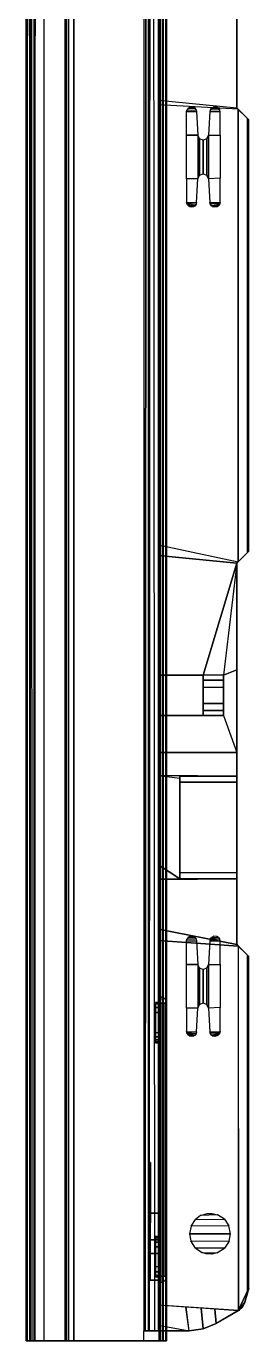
# Model space of a CAD drawing. Header units: inches. Extents: x 0 to 232, y 0 to 393.
# Drawn here: x 0 to 33.3, y 0 to 196.6 of the extents above; entities that cross this region are included whole.
import ezdxf

# ---------------------------------------------------------------- set-up
doc = ezdxf.new("R2010")
doc.units = ezdxf.units.IN
doc.header["$MEASUREMENT"] = 0
doc.layers.add('Layer1', color=4, linetype='CONTINUOUS')

msp = doc.modelspace()

# ---------------------------------------------------------------- linework, layer by layer
at = {"layer": 'Layer1'}
for points in [[(0, 390.2, 6.95), (0, 390.2, 0.65), (0, 0, 0.65), (0, 0, 6.95)], [(0, 0, 0.65), (0.18, 0, 0.21), (0.19, 390.2, 0.19), (0, 390.2, 0.65)], [(0.19, 390.2, 0.19), (0.44, 390.2, 0.03), (0.5, 0, 0.02), (0.18, 0, 0.21)], [(0.5, 0, 0.02), (0.87, 0, 0.04), (0.8, 390.2, 0.02), (0.44, 390.2, 0.03)], [(0.64, 390.2, 34.67), (5.84, 390.2, 186.2), (5.84, 0, 186.2), (0.64, 0, 34.87)], [(0.8, 390.2, 0.02), (1.12, 390.2, 0.2), (1.11, 0, 0.19), (0.87, 0, 0.04)], [(1.11, 0, 0.19), (1.3, 0, 0.65), (1.3, 390.2, 0.65), (1.12, 390.2, 0.2)], [(1.35, 390.2, 6.95), (1.3, 390.2, 0.64), (1.3, 0, 0.64), (1.3, 0, 6.95)], [(1.3, 0, 6.95), (2.7, 0, 6.95), (2.7, 390.2, 6.95), (1.35, 390.2, 6.95)], [(6, 0, 190.94), (5.84, 0, 186.2), (5.84, 390.2, 186.2), (6, 390.2, 190.94)], [(6.34, 0, 191.69), (6, 0, 190.94), (6, 390.2, 190.94), (6.34, 390.2, 191.69)], [(7.1, 390.2, 192), (6.34, 390.2, 191.69), (6.34, 0, 191.69), (7.1, 0, 192)], [(18.3, 379, 24), (18.3, 379, 9.8), (18.3, 1.5, 9.8), (18.3, 1.5, 24)], [(19.9, 374, 192), (7.1, 373.95, 192), (7.1, 0, 192), (19.9, 0, 192)], [(20.1, 374, 24), (18.3, 374, 24), (18.3, 1.5, 24), (20.1, 1.5, 24)], [(19.9, 0, 192), (20.45, 0, 191.85), (20.45, 374, 191.85), (19.9, 374, 192)], [(20.55, 374, 24.12), (20.1, 374, 24), (20.1, 0, 24), (20.54, 0, 24.12)], [(20.45, 374, 191.85), (20.85, 374, 191.45), (20.84, 0, 191.47), (20.45, 0, 191.85)], [(20.86, 0, 24.43), (20.54, 0, 24.12), (20.55, 374, 24.12), (20.88, 374, 24.45)], [(20.84, 0, 191.47), (21, 0, 190.9), (21, 374, 190.9), (20.85, 374, 191.45)], [(21, 374, 24.9), (20.88, 374, 24.45), (20.86, 0, 24.43), (21, 0, 24.9)], [(21, 0, 24.9), (21, 374, 24.9), (21, 374, 190.9), (21, 0, 190.9)], [(18.3, 369.5, 7.6), (17.6, 369.5, 7.6), (17.6, 1.5, 7.6), (18.3, 1.5, 7.6)], [(18, 369.5, 6.71), (17.6, 369.5, 7.6), (17.6, 1.5, 7.6), (17.82, 1.5, 6.9)], [(18, 369.5, 6.71), (17.82, 1.5, 6.9), (18.43, 1.5, 6.46), (18.61, 369.5, 6.42)], [(18.3, 1.5, 7.6), (18.3, 1.5, 9.8), (18.3, 369.5, 9.8), (18.3, 369.5, 7.6)], [(19.18, 1.5, 6.46), (18.43, 1.5, 6.46), (18.61, 369.5, 6.42), (18.93, 369.5, 6.41)], [(19.77, 369.5, 6.9), (18.93, 369.5, 6.41), (19.18, 1.5, 6.46), (19.77, 1.5, 6.9)], [(31.5, 218.5, 7.6), (19.77, 219.19, 6.9), (19.77, 185.5, 6.9), (31.5, 184.37, 7.6)], [(31.5, 219.06, 7.6), (31.5, 218.73, 6.9), (31.5, 184.37, 6.9), (31.5, 184.37, 7.6)], [(31.71, 184.16, 7.6), (19.77, 184.8, 6.9), (19.77, 185.5, 6.9), (31.5, 184.37, 7.6)], [(31.71, 184.16, 7.6), (19.77, 184.8, 6.9), (19.77, 119.02, 6.9), (31.71, 116.46, 7.6)], [(25.43, 184.08, 7.6), (25.5, 183.79, 7.6), (24, 183.75, 7.6), (24.05, 184.02, 7.6)], [(25.7, 180.25, 7.6), (24, 180.25, 7.6), (24, 183.75, 7.6), (25.5, 183.79, 7.6)], [(25.26, 184.3, 7.6), (24.22, 184.28, 7.6), (24.05, 184.02, 7.6), (25.43, 184.08, 7.6)], [(25.26, 184.3, 7.6), (24.96, 184.47, 7.6), (24.55, 184.47, 7.6), (24.22, 184.28, 7.6)], [(29, 183.75, 7.6), (27.5, 183.79, 7.6), (27.3, 180.25, 7.6), (29, 180.25, 7.6)], [(27.58, 184.08, 7.6), (27.5, 183.79, 7.6), (29, 183.75, 7.6), (28.96, 184, 7.6)], [(27.74, 184.3, 7.6), (28.78, 184.28, 7.6), (28.96, 184, 7.6), (27.58, 184.08, 7.6)], [(28.78, 184.28, 7.6), (28.5, 184.46, 7.6), (28.07, 184.48, 7.6), (27.74, 184.3, 7.6)], [(31.5, 184.37, 6.9), (31.59, 184.28, 6.9), (31.71, 184.16, 7.6), (31.5, 184.37, 7.6)], [(31.71, 184.16, 7.6), (33.3, 182.57, 7.02), (33.06, 182.81, 6.36), (31.59, 184.28, 6.9)], [(31.71, 184.16, 7.6), (31.71, 116.46, 7.6), (33.3, 118.05, 7.02), (33.3, 182.57, 7.02)], [(33.3, 182.57, 7.02), (33.06, 182.81, 6.36), (33.06, 117.81, 6.36), (33.3, 118.05, 7.02)], [(25.7, 180.25, 7.6), (25.7, 173.75, 7.6), (24, 173.75, 7.6), (24, 180.25, 7.6)], [(25.95, 179.72, 7.6), (25.7, 180.25, 7.6), (25.7, 173.75, 7.6), (25.95, 174.28, 7.6)], [(25.95, 174.28, 7.6), (26.5, 174.5, 7.6), (26.5, 179.5, 7.6), (25.95, 179.72, 7.6)], [(27.05, 179.72, 7.6), (26.5, 179.5, 7.6), (26.5, 174.5, 7.6), (27.05, 174.28, 7.6)], [(27.3, 173.75, 7.6), (27.05, 174.28, 7.6), (27.05, 179.72, 7.6), (27.3, 180.25, 7.6)], [(27.3, 173.75, 7.6), (27.3, 180.25, 7.6), (29, 180.25, 7.6), (29, 173.84, 7.6)], [(25.7, 173.75, 7.6), (24, 173.75, 7.6), (24, 170.25, 7.6), (25.5, 170.21, 7.6)], [(27.5, 170.21, 7.6), (29, 170.25, 7.6), (29, 173.84, 7.6), (27.3, 173.75, 7.6)], [(25.5, 170.21, 7.6), (25.43, 169.93, 7.6), (24.03, 170.05, 7.6), (24, 170.25, 7.6)], [(25.43, 169.93, 7.6), (25.26, 169.7, 7.6), (24.11, 169.87, 7.6), (24.03, 170.05, 7.6)], [(25.26, 169.7, 7.6), (24.99, 169.54, 7.6), (24.26, 169.68, 7.6), (24.11, 169.87, 7.6)], [(24.99, 169.54, 7.6), (24.75, 169.5, 7.6), (24.46, 169.56, 7.6), (24.26, 169.68, 7.6)], [(29, 170.25, 7.6), (28.97, 170.03, 7.6), (27.54, 170, 7.6), (27.5, 170.21, 7.6)], [(27.74, 169.7, 7.6), (27.54, 170, 7.6), (28.97, 170.03, 7.6), (28.9, 169.87, 7.6)], [(28.9, 169.87, 7.6), (28.78, 169.72, 7.6), (27.95, 169.56, 7.6), (27.74, 169.7, 7.6)], [(28.78, 169.72, 7.6), (28.57, 169.57, 7.6), (28.25, 169.5, 7.6), (27.95, 169.56, 7.6)], [(31.71, 116.46, 7.6), (31.5, 116.25, 7.6), (19.77, 117.44, 6.9), (19.77, 119.02, 6.9)], [(31.71, 116.46, 7.6), (33.3, 118.05, 7.02), (33.06, 117.81, 6.36), (31.59, 116.33, 6.9)], [(26.5, 99.5, 6.9), (19.77, 99.5, 6.9), (19.77, 117.44, 6.9), (31.5, 116.25, 7.6)], [(31.5, 116.25, 7.6), (29.5, 99.5, 6.9), (26.5, 99.5, 6.9)], [(29.5, 99.5, 6.9), (31.5, 100.34, 7.6), (31.5, 116.25, 7.6)], [(31.5, 116.25, 7.6), (31.71, 116.46, 7.6), (31.59, 116.33, 6.9), (31.5, 116.25, 6.9)], [(31.5, 116.25, 7.6), (31.5, 116.25, 6.9), (31.5, 84.77, 6.9), (31.5, 84.44, 7.6)], [(29.5, 93.5, 6.9), (31.5, 87.98, 7.6), (31.5, 100.34, 7.6), (29.5, 99.5, 6.9)], [(26.5, 93.5, 6.9), (19.77, 93.5, 6.9), (19.77, 99.5, 6.9), (26.5, 99.5, 6.9)], [(26.5, 98.76, 6.9), (26.5, 99.5, 6.9), (26.5, 98.76, 6.1)], [(26.5, 93.5, 6.9), (29.5, 93.5, 6.9), (29.5, 99.5, 6.9), (26.5, 99.5, 6.9)], [(29.5, 98.76, 6.1), (29.5, 99.5, 6.9), (26.5, 99.5, 6.9), (26.5, 98.76, 6.1)], [(26.5, 97.71, 5.8), (26.5, 98.76, 6.1), (26.5, 98.76, 6.9), (26.5, 97.72, 6.89)], [(26.5, 98.76, 6.1), (26.5, 97.71, 5.8), (29.5, 97.71, 5.8), (29.5, 98.76, 6.1)], [(29.5, 98.76, 6.9), (29.5, 99.5, 6.9), (29.5, 98.76, 6.1)], [(29.5, 98.76, 6.1), (29.5, 97.71, 5.8), (29.5, 97.71, 6.9), (29.5, 98.76, 6.9)], [(26.5, 95.29, 5.8), (26.5, 95.29, 6.9), (26.5, 97.72, 6.9), (26.5, 97.71, 5.8)], [(26.5, 95.29, 5.8), (26.5, 97.71, 5.8), (29.5, 97.71, 5.8), (29.5, 95.29, 5.8)], [(29.5, 95.29, 5.8), (29.5, 97.71, 5.8), (29.5, 97.71, 6.9), (29.5, 95.29, 6.9)], [(26.5, 95.29, 5.8), (26.5, 94.24, 6.1), (26.5, 94.24, 6.9), (26.5, 95.29, 6.9)], [(26.5, 94.24, 6.1), (26.5, 95.29, 5.8), (29.5, 95.29, 5.8), (29.5, 94.24, 6.1)], [(29.5, 94.24, 6.1), (29.5, 95.29, 5.8), (29.5, 95.29, 6.9), (29.5, 94.24, 6.9)], [(31.5, 87.98, 7.6), (19.77, 87.98, 6.9), (19.77, 93.5, 6.9), (29.5, 93.5, 6.9)], [(26.5, 94.24, 6.9), (26.5, 93.5, 6.9), (26.5, 94.24, 6.1)], [(26.5, 93.5, 6.9), (26.5, 94.24, 6.1), (29.5, 94.24, 6.1), (29.5, 93.5, 6.9)], [(29.5, 94.24, 6.9), (29.5, 93.5, 6.9), (29.5, 94.24, 6.1)], [(31.5, 84.44, 7.6), (19.77, 84.5, 6.9), (19.77, 87.98, 6.9), (31.5, 87.98, 7.6)], [(31.5, 84.44, 7.6), (31.5, 83.52, 6.5), (31.5, 83.84, 5.8), (31.5, 84.77, 6.9)], [(23, 84.44, 7.6), (19.77, 84.5, 6.9), (23, 84.12, 7.22)], [(23, 69.06, 7.6), (19.77, 71.16, 6.9), (19.77, 84.5, 6.9), (23, 84.5, 7.6)], [(23, 83.52, 6.5), (23, 84.44, 7.6), (31.5, 84.44, 7.6), (31.5, 83.52, 6.5)], [(23, 69.06, 7.6), (23, 69.98, 6.5), (23, 83.52, 6.5), (23, 84.44, 7.6)], [(23, 69.98, 6.5), (23, 83.52, 6.5), (31.5, 83.52, 6.5), (31.5, 69.98, 6.5)], [(31.5, 83.52, 6.5), (31.5, 83.84, 5.8), (31.5, 69.66, 5.8), (31.5, 69.98, 6.5)], [(23, 69.06, 7.6), (23.06, 69.01, 7.1), (19.77, 69.01, 6.9), (19.77, 71.16, 6.9)], [(31.5, 59.25, 7.6), (19.77, 61.54, 6.9), (19.77, 68.99, 6.9), (31.5, 69.06, 7.6)], [(23, 69.98, 6.5), (23, 69.06, 7.6), (31.5, 69.06, 7.6), (31.5, 69.98, 6.5)], [(23, 69.06, 7.6), (23.06, 69.01, 7.1), (31.5, 69.06, 7.6), (23, 69.06, 7.6)], [(31.5, 69.06, 7.6), (31.5, 68.73, 6.9), (31.5, 69.66, 5.8), (31.5, 69.98, 6.5)], [(31.5, 69.06, 7.6), (31.5, 68.73, 6.9), (31.5, 59.25, 6.9), (31.5, 59.25, 7.6)], [(31.71, 59.02, 7.6), (19.77, 59.84, 6.9), (19.77, 61.54, 6.9), (31.5, 59.25, 7.6)], [(31.71, 59.02, 7.6), (31.76, 4.51, 7.58), (19.77, 5.31, 6.9), (19.77, 59.84, 6.9)], [(25.43, 60.08, 7.6), (25.5, 59.79, 7.6), (24, 59.75, 7.6), (24.05, 60.02, 7.6)], [(25.7, 56.25, 7.6), (24, 56.25, 7.6), (24, 59.75, 7.6), (25.5, 59.79, 7.6)], [(25.26, 60.3, 7.6), (24.22, 60.28, 7.6), (24.05, 60.02, 7.6), (25.43, 60.08, 7.6)], [(25.26, 60.3, 7.6), (24.96, 60.47, 7.6), (24.55, 60.47, 7.6), (24.22, 60.28, 7.6)], [(29, 59.75, 7.6), (27.5, 59.79, 7.6), (27.3, 56.25, 7.6), (29, 56.25, 7.6)], [(27.58, 60.08, 7.6), (27.5, 59.79, 7.6), (29, 59.75, 7.6), (28.96, 60, 7.6)], [(27.74, 60.3, 7.6), (28.78, 60.28, 7.6), (28.96, 60, 7.6), (27.58, 60.08, 7.6)], [(28.78, 60.28, 7.6), (28.5, 60.46, 7.6), (28.07, 60.48, 7.6), (27.74, 60.3, 7.6)], [(31.71, 59.04, 7.6), (31.59, 59.16, 6.9), (31.5, 59.25, 6.9), (31.5, 59.25, 7.6)], [(33.3, 57.45, 7.02), (33.06, 57.69, 6.36), (31.59, 59.16, 6.9), (31.72, 59.03, 7.6)], [(33.3, 57.45, 7.02), (31.71, 59.04, 7.6), (31.71, 4.48, 7.6), (33.3, 7.87, 7.02)], [(33.3, 7.87, 7.02), (33.3, 57.45, 7.02), (33.06, 57.69, 6.36), (33.06, 6.98, 6.36)], [(25.7, 56.25, 7.6), (25.7, 49.75, 7.6), (24, 49.75, 7.6), (24, 56.25, 7.6)], [(25.95, 55.72, 7.6), (25.7, 56.25, 7.6), (25.7, 49.75, 7.6), (25.95, 50.28, 7.6)], [(25.95, 50.28, 7.6), (26.5, 50.5, 7.6), (26.5, 55.5, 7.6), (25.95, 55.72, 7.6)], [(27.05, 55.72, 7.6), (26.5, 55.5, 7.6), (26.5, 50.5, 7.6), (27.05, 50.28, 7.6)], [(27.3, 49.75, 7.6), (27.05, 50.28, 7.6), (27.05, 55.72, 7.6), (27.3, 56.25, 7.6)], [(27.3, 49.75, 7.6), (27.3, 56.25, 7.6), (29, 56.25, 7.6), (29, 49.84, 7.6)], [(20.15, 51.44, 47.34), (19.85, 51.44, 47.34), (19.85, 51.44, 66.14), (20.15, 51.44, 66.14)], [(20.15, 51.31, 66.63), (20.15, 51.44, 66.14), (19.85, 51.44, 66.14), (19.85, 51.31, 66.63)], [(20.15, 51.32, 46.85), (20.15, 51.44, 47.34), (19.85, 51.44, 47.34), (19.85, 51.31, 46.85)], [(20.15, 50.95, 46.49), (20.15, 51.32, 46.85), (19.85, 51.31, 46.85), (19.85, 50.95, 46.49)], [(19.85, 50.95, 66.99), (19.85, 51.31, 66.63), (20.15, 51.31, 66.63), (20.15, 50.96, 66.99)], [(20.55, 51.34, 66.14), (20.15, 51.44, 66.14), (20.15, 51.44, 47.34), (20.55, 51.34, 47.34)], [(20.84, 51.04, 47.34), (20.55, 51.34, 47.34), (20.55, 51.34, 66.14), (20.84, 51.05, 66.14)], [(19.85, 50.56, 44.84), (19.35, 50.56, 44.84), (19.35, 44.56, 44.84), (19.85, 44.56, 44.84)], [(19.85, 50.56, 46.84), (19.35, 50.56, 46.84), (19.35, 50.56, 44.84), (19.85, 50.56, 44.84)], [(19.35, 50.36, 47.59), (19.35, 50.56, 46.84), (19.85, 50.56, 46.84), (19.85, 50.36, 47.58)], [(19.35, 49.82, 48.13), (19.35, 50.36, 47.59), (19.85, 50.36, 47.58), (19.85, 49.82, 48.13)], [(19.35, 49.08, 48.34), (19.35, 49.82, 48.13), (19.85, 49.82, 48.13), (19.85, 49.06, 48.34)], [(20.15, 50.96, 66.99), (19.85, 50.95, 66.99), (19.85, 50.46, 67.12), (20.15, 50.46, 67.12)], [(20.15, 50.46, 46.35), (20.15, 50.95, 46.49), (19.85, 50.95, 46.49), (19.85, 50.46, 46.35)], [(19.85, 44.56, 46.35), (19.85, 44.56, 44.84), (19.85, 50.56, 44.84), (19.85, 50.56, 46.36)], [(20.15, 50.46, 67.12), (19.85, 50.46, 67.12), (19.85, 9.66, 67.12), (20.15, 9.66, 67.12)], [(20.15, 9.66, 46.35), (19.85, 9.66, 46.35), (19.85, 50.46, 46.35), (20.15, 50.46, 46.35)], [(20.55, 9.66, 67.01), (20.15, 9.66, 67.12), (20.15, 50.46, 67.12), (20.55, 50.46, 67.01)], [(20.55, 50.46, 46.46), (20.15, 50.46, 46.35), (20.15, 9.66, 46.35), (20.55, 9.66, 46.46)], [(20.84, 50.46, 66.72), (20.55, 50.46, 67.01), (20.55, 9.66, 67.01), (20.84, 9.66, 66.72)], [(20.84, 9.66, 46.75), (20.55, 9.66, 46.46), (20.55, 50.46, 46.46), (20.84, 50.46, 46.75)], [(20.95, 50.64, 66.14), (20.84, 51.05, 66.14), (20.84, 51.04, 47.34), (20.95, 50.64, 47.34)], [(20.95, 9.66, 66.32), (20.84, 9.66, 66.72), (20.84, 50.46, 66.72), (20.95, 50.46, 66.32)], [(20.95, 50.46, 47.15), (20.84, 50.46, 46.75), (20.84, 9.66, 46.75), (20.95, 9.66, 47.15)], [(20.95, 50.46, 66.32), (20.95, 50.46, 47.15), (20.95, 50.64, 47.34), (20.95, 50.64, 66.14)], [(20.95, 50.46, 66.32), (20.95, 50.56, 66.29), (20.95, 50.62, 66.23), (20.95, 50.64, 66.14)], [(20.95, 50.64, 47.34), (20.95, 50.62, 47.24), (20.95, 50.55, 47.18), (20.95, 50.46, 47.15)], [(20.95, 9.66, 66.32), (20.95, 9.66, 47.15), (20.95, 50.46, 47.15), (20.95, 50.46, 66.32)], [(25.7, 49.75, 7.6), (24, 49.75, 7.6), (24, 46.25, 7.6), (25.5, 46.21, 7.6)], [(27.5, 46.21, 7.6), (29, 46.25, 7.6), (29, 49.84, 7.6), (27.3, 49.75, 7.6)], [(19.85, 46.06, 48.34), (19.35, 46.06, 48.34), (19.35, 49.06, 48.34), (19.85, 49.06, 48.34)], [(19.35, 46.06, 48.34), (19.35, 45.43, 48.19), (19.85, 45.42, 48.19), (19.85, 46.06, 48.34)], [(19.35, 45.43, 48.19), (19.35, 45, 47.9), (19.85, 45, 47.9), (19.86, 45.42, 48.19)], [(25.5, 46.21, 7.6), (25.43, 45.93, 7.6), (24.03, 46.05, 7.6), (24, 46.25, 7.6)], [(25.43, 45.93, 7.6), (25.26, 45.7, 7.6), (24.11, 45.87, 7.6), (24.03, 46.05, 7.6)], [(25.26, 45.7, 7.6), (24.99, 45.54, 7.6), (24.26, 45.68, 7.6), (24.11, 45.87, 7.6)], [(24.99, 45.54, 7.6), (24.75, 45.5, 7.6), (24.46, 45.56, 7.6), (24.26, 45.68, 7.6)], [(29, 46.25, 7.6), (28.97, 46.03, 7.6), (27.54, 46, 7.6), (27.5, 46.21, 7.6)], [(27.74, 45.7, 7.6), (27.54, 46, 7.6), (28.97, 46.03, 7.6), (28.9, 45.87, 7.6)], [(28.9, 45.87, 7.6), (28.78, 45.72, 7.6), (27.95, 45.56, 7.6), (27.74, 45.7, 7.6)], [(28.78, 45.72, 7.6), (28.57, 45.57, 7.6), (28.25, 45.5, 7.6), (27.95, 45.56, 7.6)], [(19.35, 45, 47.9), (19.35, 44.71, 47.48), (19.85, 44.71, 47.48), (19.85, 45, 47.9)], [(19.35, 44.71, 47.48), (19.35, 44.56, 46.84), (19.85, 44.56, 46.84), (19.85, 44.71, 47.48)], [(19.85, 44.56, 44.84), (19.85, 44.56, 46.84), (19.35, 44.56, 46.84), (19.35, 44.56, 44.84)], [(20.95, 23.33, 65.64), (20.95, 23.33, 64.14), (20.95, 36.79, 64.14), (20.95, 36.79, 65.64)], [(20.95, 23.33, 64.14), (20.95, 23.49, 63.53), (20.95, 36.63, 63.52), (20.95, 36.79, 64.14)], [(20.95, 36.63, 63.52), (20.95, 36.18, 63.07), (20.95, 23.94, 63.07), (20.95, 23.49, 63.53)], [(20.95, 23.94, 63.07), (20.95, 24.56, 62.91), (20.95, 35.56, 62.91), (20.95, 36.18, 63.07)], [(20.95, 36.04, 61.66), (20.95, 36.07, 61.59), (20.95, 35.57, 61.58), (20.95, 35.59, 61.65)], [(20.95, 36.07, 61.59), (20.95, 36.07, 61.53), (20.95, 35.56, 61.53), (20.95, 35.57, 61.58)], [(20.95, 35.57, 61.53), (20.95, 35.58, 61.44), (20.95, 36.06, 61.45), (20.95, 36.07, 61.53)], [(20.95, 35.58, 61.44), (20.95, 35.64, 61.35), (20.95, 36, 61.35), (20.95, 36.06, 61.45)], [(20.95, 35.64, 61.71), (20.95, 35.59, 61.65), (20.95, 36.04, 61.66), (20.95, 36, 61.71)], [(20.95, 35.64, 61.71), (20.95, 36, 61.71), (20.95, 35.91, 61.77), (20.95, 35.76, 61.77)], [(20.95, 35.64, 61.35), (20.95, 35.74, 61.29), (20.95, 35.95, 61.31), (20.95, 36, 61.35)], [(20.95, 35.95, 61.31), (20.95, 35.88, 61.28), (20.95, 35.81, 61.27), (20.95, 35.74, 61.29)], [(20.95, 34.53, 60.09), (20.95, 34.58, 60.02), (20.95, 35.61, 60.25), (20.95, 35.5, 60.59)], [(20.95, 35.6, 60.16), (20.95, 34.6, 59.93), (20.95, 34.58, 60.02), (20.95, 35.61, 60.25)], [(20.95, 34.6, 59.93), (20.95, 34.59, 59.87), (20.95, 35.58, 60.07), (20.95, 35.6, 60.16)], [(20.95, 34.16, 58.64), (20.95, 34.59, 59.87), (20.95, 35.58, 60.07), (20.95, 35.08, 58.64)], [(20.95, 34.45, 60.13), (20.95, 34.53, 60.09), (20.95, 35.5, 60.59), (20.95, 35.21, 60.79)], [(20.95, 34.35, 60.13), (20.95, 34.45, 60.13), (20.95, 35.21, 60.79), (20.95, 34.89, 60.83)], [(20.95, 34.17, 60.04), (20.95, 34.35, 60.13), (20.95, 34.89, 60.83), (20.95, 34.57, 60.75)], [(20.95, 34.07, 59.88), (20.95, 34.17, 60.04), (20.95, 34.57, 60.75), (20.95, 34.35, 60.65)], [(20.95, 34.07, 59.88), (20.95, 34.35, 60.65), (20.95, 34.14, 60.53), (20.95, 33.98, 59.88)], [(20.95, 34.13, 60.52), (20.95, 34.14, 60.53), (20.95, 33.98, 59.88), (20.95, 33.95, 59.88)], [(20.95, 34.1, 60.54), (20.95, 34.13, 60.52), (20.95, 33.95, 59.88), (20.95, 33.92, 59.88)], [(20.95, 34.1, 60.54), (20.95, 33.14, 59.94), (20.95, 33.14, 59.98), (20.95, 33.89, 60.77)], [(20.95, 34.1, 60.54), (20.95, 33.92, 59.88), (20.95, 33.13, 59.91), (20.95, 33.14, 59.94)], [(20.95, 33.63, 58.64), (20.95, 34.07, 59.88), (20.95, 33.13, 59.91), (20.95, 32.68, 58.64)], [(20.95, 33.89, 60.77), (20.95, 33.14, 59.98), (20.95, 33.13, 60.06), (20.95, 33.6, 60.85)], [(20.95, 33.08, 60.13), (20.95, 33.13, 60.06), (20.95, 33.59, 60.85), (20.95, 33.35, 60.83)], [(20.95, 32.98, 60.16), (20.95, 33.08, 60.13), (20.95, 33.35, 60.83), (20.95, 33.13, 60.75)], [(20.95, 32.87, 60.15), (20.95, 32.98, 60.16), (20.95, 33.13, 60.75), (20.95, 32.99, 60.69)], [(20.95, 32.73, 60.07), (20.95, 32.87, 60.15), (20.95, 32.99, 60.69), (20.95, 32.84, 60.61)], [(20.95, 32.01, 60.77), (20.95, 32.85, 60.77), (20.95, 32.17, 58.64), (20.95, 31.26, 58.64)], [(20.95, 32.85, 60.77), (20.95, 32.82, 60.63), (20.95, 32.81, 60.65)], [(20.95, 32.82, 60.62), (20.95, 32.84, 60.61), (20.95, 32.73, 60.07), (20.95, 32.63, 59.94)], [(20.95, 32.62, 59.94), (20.95, 32.82, 60.62), (20.95, 32.81, 60.65)], [(20.95, 32.81, 60.65), (20.95, 32.81, 60.65), (20.95, 32.59, 59.95), (20.95, 32.63, 59.94)], [(20.95, 32.62, 59.94), (20.95, 32.59, 59.95), (20.95, 32.17, 58.64)], [(20.95, 31.06, 58.64), (20.95, 30.23, 58.64), (20.95, 30.93, 60.77), (20.95, 31.81, 60.77)], [(20.95, 30.48, 59.53), (20.95, 30.93, 60.77), (20.95, 30.52, 59.52)], [(20.95, 30.48, 59.53), (20.95, 30.32, 59.35), (20.95, 30.45, 59.31), (20.95, 30.52, 59.52)], [(20.95, 30.23, 58.64), (20.95, 30.42, 59.32), (20.95, 30.45, 59.31)], [(20.95, 30.23, 58.8), (20.95, 30.27, 58.79), (20.95, 30.42, 59.32), (20.95, 30.32, 59.35)], [(20.95, 28.95, 59.32), (20.95, 29.91, 59.6), (20.95, 30.34, 60.77), (20.95, 29.48, 60.77)], [(20.95, 30.23, 58.8), (20.95, 30.32, 59.35), (20.95, 30.07, 59.26), (20.95, 29.97, 58.65)], [(20.95, 30.27, 58.76), (20.95, 30.26, 58.79), (20.95, 30.27, 58.79)], [(20.95, 29.09, 58.68), (20.95, 30.07, 59.26), (20.95, 29.98, 59.27), (20.95, 29.02, 58.74)], [(20.95, 30.07, 59.26), (20.95, 29.2, 58.61), (20.95, 29.09, 58.68)], [(20.95, 29.32, 58.57), (20.95, 30.07, 59.26), (20.95, 29.2, 58.61)], [(20.95, 29.69, 58.57), (20.95, 30.07, 59.26), (20.95, 29.32, 58.57)], [(20.95, 29.97, 58.65), (20.95, 30.07, 59.26), (20.95, 29.69, 58.57)], [(20.95, 29.98, 59.27), (20.95, 29.02, 58.74), (20.95, 28.98, 58.82), (20.95, 29.92, 59.33)], [(20.95, 28.98, 58.82), (20.95, 29.92, 59.33), (20.95, 29.88, 59.46), (20.95, 28.92, 59.07)], [(20.95, 29.88, 59.46), (20.95, 28.92, 59.07), (20.95, 28.95, 59.32), (20.95, 29.91, 59.6)], [(20.95, 27.61, 58.64), (20.95, 28.52, 58.64), (20.95, 29.57, 61.64), (20.95, 28.66, 61.64)], [(20.95, 27.92, 60.17), (20.95, 27, 59.95), (20.95, 27, 59.96), (20.95, 27.85, 60.51)], [(20.95, 27.83, 59.7), (20.95, 27, 59.93), (20.95, 27, 59.95), (20.95, 27.92, 60.17)], [(20.95, 27.85, 60.51), (20.95, 27, 59.96), (20.95, 26.99, 60.02), (20.95, 27.63, 60.78)], [(20.95, 27.83, 59.7), (20.95, 27.62, 59.28), (20.95, 27, 59.93)], [(20.95, 27.63, 60.78), (20.95, 26.99, 60.02), (20.95, 26.97, 60.07), (20.95, 27.4, 60.87)], [(20.95, 27.3, 58.89), (20.95, 27.62, 59.28), (20.95, 27, 59.93), (20.95, 26.94, 59.66)], [(18.3, 26.65, 13.61), (18.3, 26.65, 17.59), (18.3, 17.65, 17.6), (18.3, 17.65, 13.6)], [(18.3, 26.65, 17.59), (18.6, 26.65, 17.59), (18.6, 26.65, 13.61), (18.3, 26.65, 13.61)], [(18.3, 17.65, 17.6), (18.6, 17.65, 17.6), (18.6, 26.65, 17.59), (18.3, 26.65, 17.59)], [(18.3, 26.65, 13.6), (18.6, 26.65, 13.6), (18.6, 17.65, 13.61), (18.3, 17.65, 13.6)], [(18.6, 17.65, 13.6), (18.6, 17.65, 17.6), (18.6, 26.65, 17.59), (18.6, 26.65, 13.61)], [(20.95, 27.4, 60.87), (20.95, 26.97, 60.07), (20.95, 26.93, 60.13), (20.95, 27.15, 60.88)], [(20.95, 27.11, 58.76), (20.95, 27.3, 58.89), (20.95, 26.94, 59.66), (20.95, 26.77, 59.43)], [(20.95, 26.78, 60.22), (20.95, 26.93, 60.13), (20.95, 27.15, 60.88), (20.95, 26.87, 60.81)], [(20.95, 26.86, 58.63), (20.95, 27.11, 58.76), (20.95, 26.77, 59.43), (20.95, 26.63, 59.32)], [(20.95, 25.77, 58.64), (20.95, 26.88, 61.64), (20.95, 25.96, 61.64), (20.95, 24.91, 58.64)], [(20.95, 26.64, 60.22), (20.95, 26.78, 60.22), (20.95, 26.87, 60.81), (20.95, 26.67, 60.72)], [(20.95, 26.46, 59.27), (20.95, 26.63, 59.32), (20.95, 26.86, 58.63), (20.95, 26.57, 58.57)], [(20.95, 26.51, 60.16), (20.95, 26.64, 60.22), (20.95, 26.67, 60.72), (20.95, 26.6, 60.69)], [(20.95, 26.37, 60.05), (20.95, 26.51, 60.16), (20.95, 26.6, 60.69), (20.95, 26.59, 60.68)], [(20.95, 26.23, 59.86), (20.95, 26.37, 60.05), (20.95, 26.59, 60.68), (20.95, 26.55, 60.73)], [(20.95, 26.28, 58.58), (20.95, 26.57, 58.57), (20.95, 26.46, 59.27), (20.95, 26.3, 59.27)], [(20.95, 26.18, 59.37), (20.95, 26.3, 59.28), (20.95, 26.28, 58.58), (20.95, 26.06, 58.66)], [(20.95, 25.89, 58.82), (20.95, 26.06, 58.66), (20.95, 26.18, 59.37), (20.95, 26.13, 59.53)], [(20.95, 26.14, 59.63), (20.95, 26.13, 59.53), (20.95, 25.89, 58.82), (20.95, 25.84, 58.82)], [(20.95, 25.09, 59.71), (20.95, 25.11, 59.74), (20.95, 25.12, 59.81), (20.95, 25.11, 59.87)], [(20.95, 25.11, 59.74), (20.95, 25.12, 59.77), (20.95, 25.12, 59.78), (20.95, 25.12, 59.81)], [(20.95, 25.02, 59.68), (20.95, 25.09, 59.71), (20.95, 25.11, 59.87), (20.95, 25.1, 59.96)], [(20.95, 25.02, 59.68), (20.95, 24.94, 59.7), (20.95, 25.09, 60.08), (20.95, 25.1, 59.96)], [(20.95, 24.8, 59.83), (20.95, 24.94, 59.7), (20.95, 25.09, 60.08), (20.95, 25.04, 60.48)], [(20.95, 24.75, 59.84), (20.95, 24.8, 59.83), (20.95, 25.04, 60.48), (20.95, 25.03, 60.6)], [(20.95, 24.69, 59.8), (20.95, 24.75, 59.84), (20.95, 25.03, 60.6), (20.95, 25.01, 60.76)], [(20.95, 24.64, 59.81), (20.95, 24.69, 59.8), (20.95, 25.01, 60.76), (20.95, 24.96, 60.84)], [(20.95, 24.96, 60.84), (20.95, 24.88, 60.87), (20.95, 24.55, 59.85), (20.95, 24.64, 59.81)], [(20.95, 24.55, 59.85), (20.95, 24.48, 59.88), (20.95, 24.79, 60.83), (20.95, 24.88, 60.87)], [(20.95, 24.48, 59.88), (20.95, 24.48, 59.94), (20.95, 24.75, 60.79), (20.95, 24.79, 60.83)], [(20.95, 24.48, 59.94), (20.95, 24.45, 59.97), (20.95, 24.67, 60.71), (20.95, 24.75, 60.79)], [(20.95, 24.28, 58.64), (20.95, 24.04, 58.64), (20.95, 24.48, 59.88), (20.95, 24.69, 59.8)], [(20.95, 24.45, 59.97), (20.95, 24.42, 59.98), (20.95, 24.6, 60.64), (20.95, 24.67, 60.71)], [(20.95, 24.2, 59.97), (20.95, 24.25, 60.29), (20.95, 24.6, 60.64), (20.95, 24.42, 59.98)], [(20.95, 24.2, 59.97), (20.95, 24.13, 60), (20.95, 24.15, 60.19), (20.95, 24.25, 60.29)], [(20.95, 24.15, 60.19), (20.95, 24.13, 60.16), (20.95, 24.11, 60.02), (20.95, 24.13, 60)], [(20.95, 24.11, 60.02), (20.95, 24.1, 60.06), (20.95, 24.11, 60.14), (20.95, 24.13, 60.16)], [(20.95, 24.11, 60.14), (20.95, 24.1, 60.11), (20.95, 24.1, 60.07), (20.95, 24.1, 60.06)], [(18.53, 19.05, 65.04), (19.85, 19.05, 65.04), (19.85, 19.05, 66.58), (18.55, 19.05, 66.58)], [(18.53, 19.05, 65.04), (18.55, 19.05, 66.58), (18.55, 9.07, 66.58), (18.55, 9.07, 65.04)], [(19.85, 9.07, 65.04), (18.55, 9.07, 65.04), (18.53, 19.05, 65.04), (19.85, 19.05, 65.04)], [(19.85, 15.07, 66.58), (18.55, 15.07, 66.58), (18.55, 19.05, 66.58), (19.85, 19.05, 66.58)], [(24.67, 17.13, 7.6), (25.34, 18.15, 7.6), (29.66, 18.16, 7.6), (30.31, 17.2, 7.6)], [(29.66, 18.16, 7.6), (28.62, 18.84, 7.6), (26.09, 18.71, 7.6), (25.34, 18.15, 7.6)], [(26.09, 18.71, 7.6), (27.06, 19.02, 7.6), (27.85, 19.03, 7.6), (28.62, 18.84, 7.6)], [(18.3, 17.65, 17.6), (18.6, 17.65, 17.6), (18.6, 17.65, 13.61), (18.3, 17.65, 13.61)], [(24.45, 16, 7.6), (30.55, 16, 7.6), (30.31, 17.2, 7.6), (24.67, 17.13, 7.6)], [(24.45, 16, 7.6), (24.65, 14.92, 7.6), (30.35, 14.9, 7.6), (30.55, 16, 7.6)], [(19.85, 15.07, 67.29), (19.85, 15.07, 66.58), (18.55, 15.07, 66.58), (18.55, 15.07, 67.29)], [(19.85, 15.07, 67.29), (18.55, 15.07, 67.29), (18.55, 13.05, 67.29), (19.85, 13.05, 67.29)], [(18.55, 15.07, 66.58), (18.55, 15.07, 67.29), (18.55, 13.05, 67.29), (18.55, 13.05, 66.58)], [(19.85, 15.56, 46.84), (19.35, 15.56, 46.84), (19.35, 15.56, 44.84), (19.85, 15.56, 44.84)], [(19.85, 15.56, 44.84), (19.35, 15.56, 44.84), (19.35, 9.56, 44.84), (19.85, 9.56, 44.84)], [(19.35, 15.41, 47.49), (19.35, 15.56, 46.84), (19.85, 15.56, 46.84), (19.85, 15.41, 47.49)], [(19.35, 15.12, 47.9), (19.35, 15.41, 47.49), (19.85, 15.41, 47.49), (19.85, 15.12, 47.9)], [(19.35, 14.74, 48.17), (19.35, 15.12, 47.9), (19.85, 15.12, 47.9), (19.85, 14.74, 48.18)], [(19.35, 14.06, 48.34), (19.35, 14.74, 48.17), (19.85, 14.74, 48.18), (19.85, 14.06, 48.34)], [(19.85, 11.06, 48.34), (19.35, 11.06, 48.34), (19.35, 14.06, 48.34), (19.85, 14.06, 48.34)], [(19.85, 15.56, 46.35), (19.85, 15.56, 44.84), (19.85, 9.56, 44.84), (19.85, 9.56, 46.36)], [(30.35, 14.9, 7.6), (29.67, 13.86, 7.6), (25.35, 13.84, 7.6), (24.65, 14.92, 7.6)], [(25.35, 13.84, 7.6), (26.33, 13.19, 7.6), (28.53, 13.13, 7.6), (29.67, 13.86, 7.6)], [(18.55, 13.05, 66.58), (19.85, 13.05, 66.58), (19.85, 9.07, 66.58), (18.55, 9.07, 66.58)], [(19.85, 13.05, 67.29), (19.85, 13.05, 66.58), (18.55, 13.05, 66.58), (18.55, 13.05, 67.29)], [(28.53, 13.13, 7.6), (27.79, 12.96, 7.6), (26.93, 13, 7.6), (26.33, 13.19, 7.6)], [(19.35, 11.06, 48.34), (19.35, 10.32, 48.14), (19.85, 10.32, 48.14), (19.85, 11.06, 48.34)], [(19.35, 10.32, 48.14), (19.35, 9.76, 47.59), (19.85, 9.77, 47.59), (19.85, 10.32, 48.14)], [(19.85, 9.07, 65.04), (19.85, 9.07, 66.58), (18.55, 9.07, 66.58), (18.55, 9.07, 65.04)], [(19.35, 9.76, 47.59), (19.35, 9.56, 46.84), (19.85, 9.56, 46.84), (19.85, 9.77, 47.59)], [(19.85, 9.56, 46.84), (19.35, 9.56, 46.84), (19.35, 9.56, 44.84), (19.85, 9.56, 44.84)], [(20.15, 9.17, 46.48), (20.15, 8.81, 46.84), (19.85, 8.81, 46.85), (19.84, 9.17, 46.49)], [(20.15, 9.66, 46.35), (20.15, 9.17, 46.48), (19.85, 9.17, 46.49), (19.85, 9.67, 46.36)], [(20.15, 9.17, 66.99), (20.15, 9.66, 67.12), (19.85, 9.66, 67.12), (19.85, 9.17, 66.99)], [(20.15, 8.81, 66.63), (20.15, 9.17, 66.99), (19.85, 9.17, 66.99), (19.85, 8.81, 66.63)], [(19.85, 8.81, 66.63), (20.15, 8.81, 66.63), (20.15, 8.68, 66.14), (19.85, 8.68, 66.14)], [(20.15, 8.81, 46.84), (20.15, 8.68, 47.34), (19.85, 8.68, 47.34), (19.85, 8.81, 46.85)], [(20.15, 8.68, 47.34), (19.85, 8.68, 47.34), (19.85, 8.68, 66.14), (20.15, 8.68, 66.14)], [(20.55, 8.79, 66.14), (20.15, 8.68, 66.14), (20.15, 8.68, 47.34), (20.55, 8.79, 47.34)], [(20.84, 9.08, 47.34), (20.55, 8.79, 47.34), (20.55, 8.79, 66.14), (20.84, 9.08, 66.14)], [(20.95, 9.48, 66.14), (20.84, 9.08, 66.14), (20.84, 9.08, 47.34), (20.95, 9.48, 47.34)], [(20.95, 9.66, 66.32), (20.95, 9.48, 66.14), (20.95, 9.48, 47.34), (20.95, 9.66, 47.15)], [(20.95, 9.66, 47.15), (20.95, 9.57, 47.18), (20.95, 9.51, 47.25), (20.95, 9.48, 47.34)], [(20.95, 9.66, 66.32), (20.95, 9.57, 66.29), (20.95, 9.51, 66.23), (20.95, 9.48, 66.14)], [(31.71, 4.48, 7.6), (31.8, 4.53, 7.57), (32.73, 5.75, 7.23), (33.3, 7.87, 7.02)], [(32.73, 5.75, 7.23), (33.3, 7.87, 7.02), (33.06, 6.98, 6.36), (32.73, 5.75, 6.48)], [(24.4, 1.5, 7.6), (23.88, 5.03, 7.13), (19.77, 5.31, 6.9), (19.77, 2.3, 6.9)], [(26.47, 1.77, 7.6), (26.16, 4.88, 7.26), (23.88, 5.03, 7.13), (24.35, 1.49, 7.6)], [(28.4, 2.57, 7.6), (28.23, 4.74, 7.38), (26.16, 4.88, 7.26), (26.47, 1.77, 7.6)], [(28.23, 4.74, 7.38), (28.4, 2.57, 7.6), (31.71, 4.48, 7.6), (28.23, 4.74, 7.38)], [(28.4, 2.57, 7.6), (31.71, 4.48, 7.6), (31.59, 4.41, 6.9), (28.4, 2.57, 6.9)], [(31.71, 4.48, 7.6), (31.8, 4.53, 7.57), (31.8, 4.53, 6.82), (31.59, 4.41, 6.9)], [(32.73, 5.75, 7.23), (31.8, 4.53, 7.57), (32.38, 5.04, 7.36)], [(31.8, 4.53, 7.57), (32.38, 5.04, 7.36), (32.38, 5.04, 6.61), (31.8, 4.53, 6.82)], [(32.38, 5.04, 7.36), (32.73, 5.75, 7.23), (32.73, 5.75, 6.48), (32.38, 5.04, 6.61)], [(26.47, 1.77, 7.6), (28.4, 2.57, 7.6), (28.4, 2.57, 6.9), (26.47, 1.77, 6.9)], [(1.3, 0, 6.95), (1.3, 0, 0.65), (0, 0, 0.65), (0, 0, 6.95)], [(1.3, 0, 0.65), (1.11, 0, 0.19), (0.18, 0, 0.21), (0, 0, 0.65)], [(0, 0, 16.14), (2.7, 0, 16.14), (2.7, 0, 6.95), (0, 0, 6.95)], [(2.7, 0, 16.14), (2.7, 0, 34.8), (0.64, 0, 34.87), (0, 0, 16.14)], [(0.18, 0, 0.21), (0.5, 0, 0.02), (0.87, 0, 0.04), (1.11, 0, 0.19)], [(21, 0, 34.8), (0.64, 0, 34.87), (6, 0, 190.94), (21, 0, 190.9)], [(6.34, 0, 191.69), (6, 0, 190.94), (6.33, 0, 190.94)], [(7.1, 0, 192), (6.34, 0, 191.69), (6.33, 0, 190.94), (7.1, 0, 190.9)], [(19.9, 0, 192), (19.9, 0, 190.9), (7.1, 0, 190.9), (7.1, 0, 192)], [(12.72, 0, 182.49), (12.37, 0, 181.84), (12.41, 0, 181.21), (12.72, 0, 180.71)], [(12.71, 0, 54.48), (12.37, 0, 53.85), (12.38, 0, 53.33), (12.72, 0, 52.72)], [(13.6, 0, 54.85), (12.71, 0, 54.48), (12.72, 0, 52.72), (13.6, 0, 52.35)], [(12.72, 0, 182.49), (12.72, 0, 180.71), (13.6, 0, 180.35), (13.6, 0, 182.85)], [(13.6, 0, 182.85), (13.6, 0, 180.35), (14.48, 0, 180.71), (14.48, 0, 182.48)], [(13.6, 0, 54.85), (13.6, 0, 52.35), (14.46, 0, 52.69), (14.49, 0, 54.48)], [(14.48, 0, 54.48), (14.83, 0, 53.82), (14.83, 0, 53.39), (14.46, 0, 52.69)], [(14.48, 0, 182.48), (14.8, 0, 181.95), (14.82, 0, 181.35), (14.48, 0, 180.71)], [(17.6, 1.5, 24), (20.1, 1.5, 24), (20.1, 0, 24), (17.6, 0, 24)], [(18.3, 1.5, 24), (17.6, 1.5, 24), (17.6, 1.5, 7.6), (18.3, 1.5, 7.6)], [(24.4, 1.5, 6.9), (17.82, 1.5, 6.9), (17.6, 1.5, 7.6), (24.4, 1.5, 7.6)], [(17.6, 0, 34.8), (21, 0, 34.8), (21, 0, 24.9), (17.6, 0, 24.9)], [(21, 0, 24.9), (20.86, 0, 24.43), (17.6, 0, 24.43), (17.6, 0, 24.9)], [(20.86, 0, 24.43), (20.54, 0, 24.12), (17.6, 0, 24.12), (17.6, 0, 24.43)], [(20.54, 0, 24.12), (20.1, 0, 24), (17.6, 0, 24), (17.6, 0, 24.12)], [(17.82, 1.5, 6.9), (18.43, 1.5, 6.46), (19.18, 1.5, 6.46), (19.77, 1.5, 6.9)], [(20.45, 0, 191.85), (19.9, 0, 192), (19.9, 0, 190.9), (20.46, 0, 190.9)], [(20.45, 0, 191.85), (20.84, 0, 191.47), (20.84, 0, 190.9), (20.46, 0, 190.9)], [(20.84, 0, 191.47), (21, 0, 190.9), (20.84, 0, 190.9)], [(24.4, 1.5, 7.6), (26.47, 1.77, 7.6), (26.47, 1.77, 6.9), (24.4, 1.5, 6.9)]]:
    msp.add_3dface(points, dxfattribs=at)
at = {"layer": 'Layer1', "invisible_edges": 12}
for points in [[(0, 0, 6.95), (0, 0, 16.14), (0.21, 390.2, 16.14), (0, 390.2, 6.95)], [(0.64, 0, 34.87), (0, 0, 16.14), (0.21, 390.2, 16.14), (0.64, 390.2, 34.67)]]:
    msp.add_3dface(points, dxfattribs=at)

doc.saveas('drawing.dxf')
